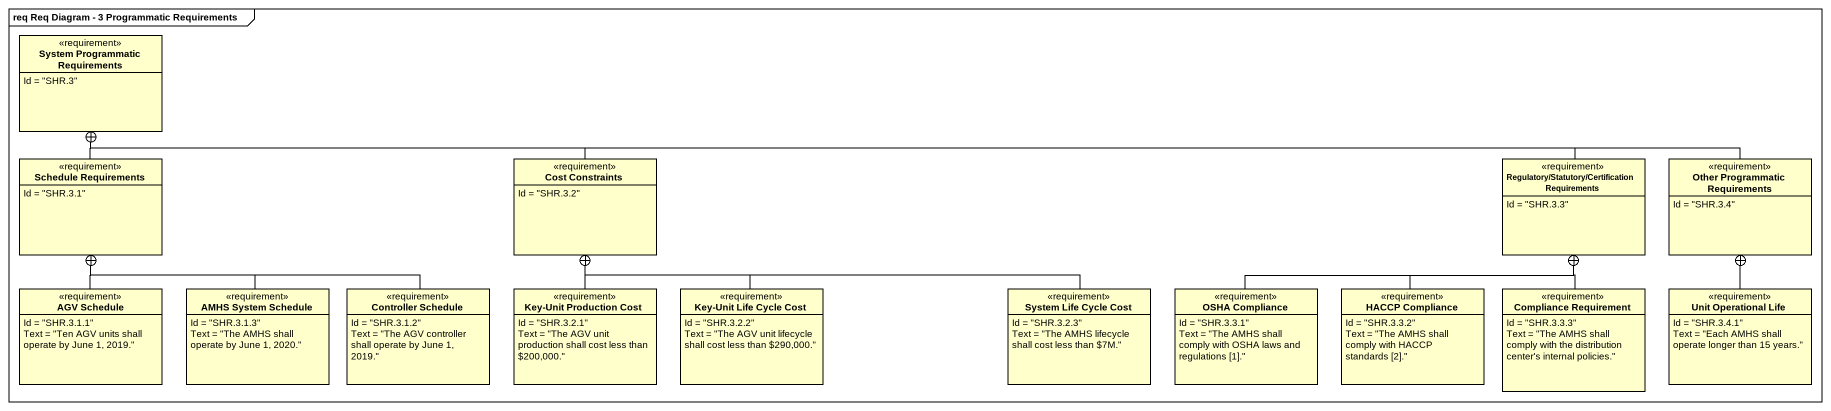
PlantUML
@startuml
mainframe req Req Diagram - 3 Programmatic Requirements
hide circle
hide empty members
class "System Programmatic Requirements" as System_Programmatic <<requirement>> {
  Id = "SHR.3"
}
class "Schedule Requirements" as Schedule_Requirements <<requirement>> {
  Id = "SHR.3.1"
}
class "Cost Constraints" as Cost_Constraints <<requirement>> {
  Id = "SHR.3.2"
}
class "Regulatory/Statutory/Certification Requirements" as Regulatory_Statutory <<requirement>> {
  Id = "SHR.3.3"
}
class "Other Programmatic Requirements" as Other_Programmatic <<requirement>> {
  Id = "SHR.3.4"
}
class "AGV Schedule" as AGV_Schedule <<requirement>> {
  Id = "SHR.3.1.1"
  Text = "Ten AGV units shall operate by June 1, 2019."
}
class "AMHS System Schedule" as AMHS_System_Schedule <<requirement>> {
  Id = "SHR.3.1.3"
  Text = "The AMHS shall operate by June 1, 2020."
}
class "Controller Schedule" as Controller_Schedule <<requirement>> {
  Id = "SHR.3.1.2"
  Text = "The AGV controller shall operate by June 1, 2019."
}
class "Key-Unit Production Cost" as Key_Unit_Production_Cost <<requirement>> {
  Id = "SHR.3.2.1"
  Text = "The AGV unit production shall cost less than ~$200,000."
}
class "Key-Unit Life Cycle Cost" as Key_Unit_Life_Cycle_Cost <<requirement>> {
  Id = "SHR.3.2.2"
  Text = "The AGV unit lifecycle shall cost less than ~$290,000."
}
class "System Life Cycle Cost" as System_Life_Cycle_Cost <<requirement>> {
  Id = "SHR.3.2.3"
  Text = "The AMHS lifecycle shall cost less than ~$7M."
}
class "OSHA Compliance" as OSHA_Compliance <<requirement>> {
  Id = "SHR.3.3.1"
  Text = "The AMHS shall comply with OSHA laws and regulations [1]."
}
class "HACCP Compliance" as HACCP_Compliance <<requirement>> {
  Id = "SHR.3.3.2"
  Text = "The AMHS shall comply with HACCP standards [2]."
}
class "Compliance Requirement" as Compliance_Requirement <<requirement>> {
  Id = "SHR.3.3.3"
  Text = "The AMHS shall comply with the distribution center's internal policies."
}
class "Unit Operational Life" as Unit_Operational_Life <<requirement>> {
  Id = "SHR.3.4.1"
  Text = "Each AMHS shall operate longer than 15 years."
}
Schedule_Requirements -up-+ System_Programmatic
Cost_Constraints -left-+ System_Programmatic
Regulatory_Statutory -left-+ System_Programmatic
Other_Programmatic -left-+ System_Programmatic
AGV_Schedule -up-+ Schedule_Requirements
AMHS_System_Schedule -up-+ Schedule_Requirements
Controller_Schedule -left-+ Schedule_Requirements
Key_Unit_Production_Cost -up-+ Cost_Constraints
Key_Unit_Life_Cycle_Cost -up-+ Cost_Constraints
System_Life_Cycle_Cost -left-+ Cost_Constraints
OSHA_Compliance -right-+ Regulatory_Statutory
HACCP_Compliance -up-+ Regulatory_Statutory
Compliance_Requirement -up-+ Regulatory_Statutory
Unit_Operational_Life -up-+ Other_Programmatic
@enduml
